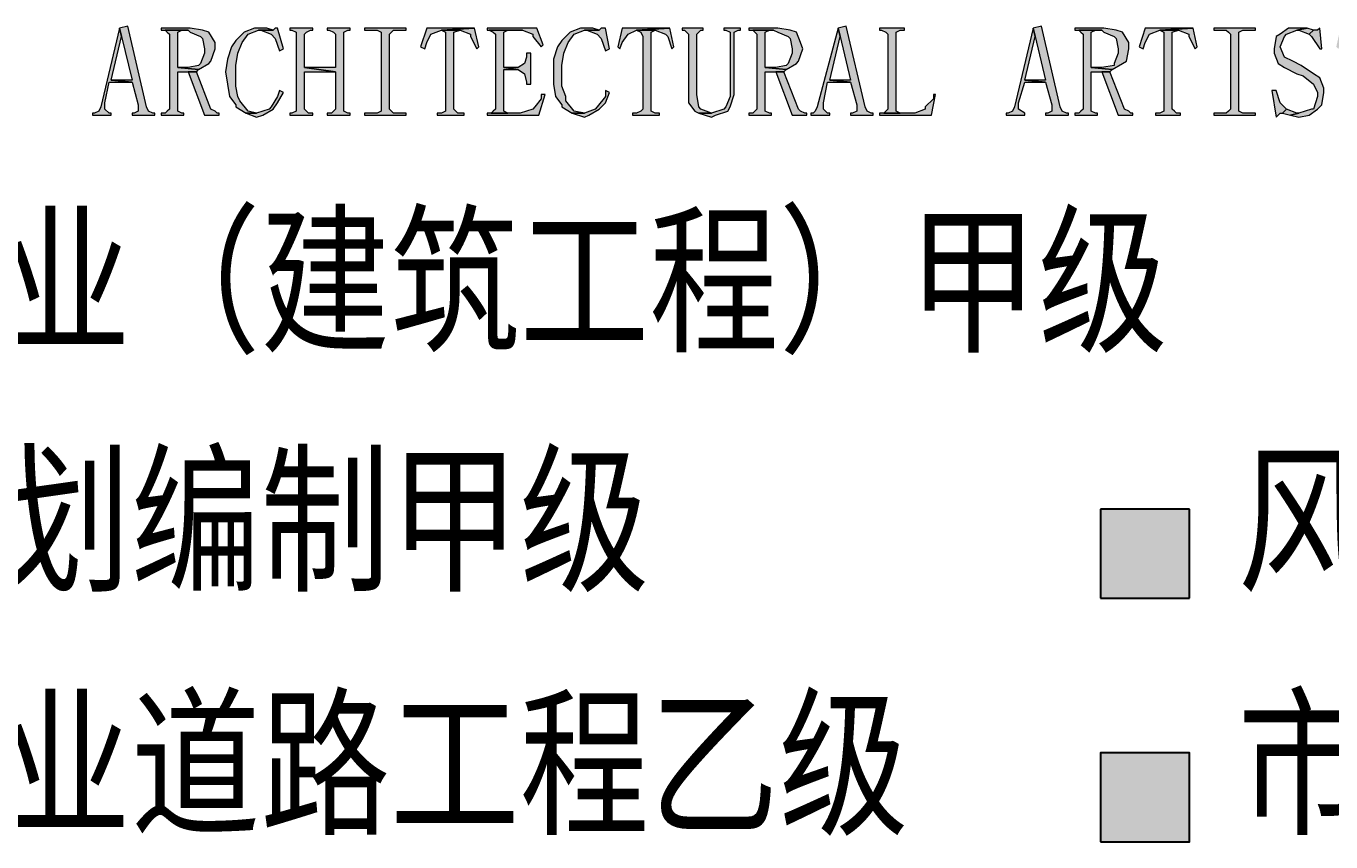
# Model space of a CAD drawing. Extents: x -809667 to 586099, y 3084146 to 3634412.
# Drawn here: x 381475.42 to 381485.28, y 3086284.4 to 3086290.57 of the extents above; entities that cross this region are included whole.
import ezdxf

# ---------------------------------------------------------------- set-up
doc = ezdxf.new("R2010")
doc.units = 0
doc.header["$LTSCALE"] = 0.5
doc.layers.get('0').update_dxf_attribs({"linetype": 'CONTINUOUS'})
doc.layers.add('PUB_TITLE', color=4, linetype='CONTINUOUS')
doc.styles.add('STYLE1', font='', dxfattribs={"width": 0.8})
doc.styles.get('STYLE1').set_extended_font_data('SimSun')

# ---------------------------------------------------------------- blocks, each defined once
blk = doc.blocks.new('AACI')
at = {"layer": 'PUB_TITLE'}
h = blk.add_hatch(color=256, dxfattribs=at)
h.dxf.hatch_style = 1
h.paths.add_polyline_path([(1973.1, 2453.1), (1966.8, 2453.1), (1963.6, 2450), (1941.6, 2450), (1944.8, 2450), (1960.5, 2443.7), (1966.8, 2437.4), (1973.1, 2418.5), (1979.4, 2421.6)])
h.paths.add_polyline_path([(1944.8, 2453.1), (1935.3, 2453.1), (1919.6, 2446.8), (1907, 2434.2), (1900.7, 2424.8), (1894.4, 2405.9), (1894.4, 2387), (1894.4, 2368.1), (1897.6, 2349.3), (1907, 2336.7), (1907, 2333.5), (1922.7, 2324.1), (1941.6, 2324.1), (1925.9, 2327.2), (1913.3, 2343), (1913.3, 2349.3), (1907, 2365), (1907, 2387), (1907, 2396.5), (1910.1, 2415.3), (1916.4, 2431.1), (1925.9, 2443.7), (1941.6, 2450), (1963.6, 2450), (1954.2, 2453.1)])
h.paths.add_polyline_path([(1973.1, 2358.7), (1973.1, 2349.3), (1960.5, 2333.5), (1957.3, 2330.4), (1941.6, 2324.1), (1922.7, 2324.1), (1941.6, 2317.8), (1947.9, 2320.9), (1963.6, 2330.4), (1973.1, 2339.8), (1979.4, 2355.5)])
h.paths.add_polyline_path([(1869.2, 2453.1), (1793.7, 2453.1), (1793.7, 2450), (1796.8, 2450), (1847.2, 2450), (1862.9, 2443.7), (1862.9, 2440.5), (1875.5, 2424.8), (1878.7, 2427.9)])
h.paths.add_polyline_path([(1796.8, 2450), (1803.1, 2446.8), (1806.3, 2443.7), (1806.3, 2330.4), (1803.1, 2327.2), (1800, 2324.1), (1825.2, 2324.1), (1818.9, 2327.2), (1818.9, 2330.4), (1818.9, 2390.2), (1840.9, 2390.2), (1818.9, 2393.3), (1818.9, 2443.7), (1818.9, 2446.8), (1825.2, 2450), (1847.2, 2450)])
h.paths.add_polyline_path([(1859.8, 2415.3), (1853.5, 2415.3), (1853.5, 2409), (1850.3, 2399.6), (1840.9, 2393.3), (1818.9, 2393.3), (1840.9, 2390.2), (1850.3, 2383.9), (1853.5, 2371.3), (1853.5, 2368.1), (1859.8, 2368.1)])
h.paths.add_polyline_path([(1875.5, 2352.4), (1875.5, 2346.1), (1866.1, 2333.5), (1862.9, 2330.4), (1844.1, 2324.1), (1825.2, 2324.1), (1800, 2324.1), (1793.7, 2324.1), (1793.7, 2320.9), (1872.4, 2320.9), (1881.8, 2352.4)])
h.paths.add_polyline_path([(1774.8, 2453.1), (1724.5, 2450), (1752.8, 2450), (1768.5, 2443.7), (1768.5, 2440.5), (1778, 2421.6), (1781.1, 2424.8)])
h.paths.add_polyline_path([(1774.8, 2453.1), (1702.4, 2453.1), (1693, 2424.8), (1699.3, 2421.6), (1702.4, 2431.1), (1708.7, 2443.7), (1724.5, 2450)])
h.paths.add_polyline_path([(1724.5, 2450), (1730.8, 2446.8), (1730.8, 2440.5), (1730.8, 2330.4), (1730.8, 2327.2), (1724.5, 2324.1), (1718.2, 2324.1), (1718.2, 2320.9), (1759.1, 2320.9), (1759.1, 2324.1), (1749.6, 2324.1), (1746.5, 2327.2), (1743.3, 2330.4), (1743.3, 2440.5), (1743.3, 2446.8), (1752.8, 2450)])
h.paths.add_polyline_path([(1671, 2453.1), (1608, 2453.1), (1608, 2450), (1626.9, 2450), (1633.2, 2446.8), (1633.2, 2443.7), (1633.2, 2330.4), (1633.2, 2327.2), (1626.9, 2324.1), (1608, 2324.1), (1608, 2320.9), (1671, 2320.9), (1671, 2324.1), (1652.1, 2324.1), (1648.9, 2327.2), (1645.8, 2330.4), (1645.8, 2443.7), (1648.9, 2446.8), (1652.1, 2450), (1671, 2450)])
h.paths.add_polyline_path([(1586, 2453.1), (1551.4, 2453.1), (1551.4, 2450), (1554.5, 2450), (1560.8, 2446.8), (1564, 2443.7), (1564, 2393.3), (1516.8, 2393.3), (1564, 2387), (1564, 2330.4), (1560.8, 2327.2), (1557.7, 2324.1), (1551.4, 2324.1), (1551.4, 2320.9), (1586, 2320.9), (1586, 2324.1), (1582.9, 2324.1), (1576.6, 2327.2), (1576.6, 2330.4), (1576.6, 2443.7), (1576.6, 2446.8), (1582.9, 2450), (1586, 2450)])
h.paths.add_polyline_path([(1529.4, 2453.1), (1494.7, 2453.1), (1494.7, 2450), (1497.9, 2450), (1504.2, 2446.8), (1504.2, 2443.7), (1504.2, 2330.4), (1504.2, 2327.2), (1497.9, 2324.1), (1494.7, 2324.1), (1494.7, 2320.9), (1529.4, 2320.9), (1529.4, 2324.1), (1523.1, 2324.1), (1519.9, 2327.2), (1516.8, 2330.4), (1516.8, 2387), (1564, 2387), (1516.8, 2393.3), (1516.8, 2443.7), (1519.9, 2446.8), (1526.2, 2450), (1529.4, 2450)])
h.paths.add_polyline_path([(1475.9, 2453.1), (1472.7, 2453.1), (1469.6, 2450), (1447.5, 2450), (1450.7, 2450), (1466.4, 2443.7), (1472.7, 2437.4), (1479, 2418.5), (1485.3, 2421.6)])
h.paths.add_polyline_path([(1447.5, 2453.1), (1441.2, 2453.1), (1425.5, 2446.8), (1412.9, 2434.2), (1406.6, 2424.8), (1400.3, 2405.9), (1397.2, 2387), (1400.3, 2368.1), (1403.5, 2349.3), (1412.9, 2336.7), (1412.9, 2333.5), (1428.6, 2324.1), (1444.4, 2324.1), (1431.8, 2327.2), (1419.2, 2343), (1416.1, 2349.3), (1412.9, 2365), (1412.9, 2387), (1412.9, 2396.5), (1416.1, 2415.3), (1422.4, 2431.1), (1431.8, 2443.7), (1447.5, 2450), (1469.6, 2450), (1460.1, 2453.1)])
h.paths.add_polyline_path([(1479, 2358.7), (1475.9, 2349.3), (1466.4, 2333.5), (1463.3, 2330.4), (1444.4, 2324.1), (1428.6, 2324.1), (1444.4, 2317.8), (1453.8, 2320.9), (1469.6, 2330.4), (1475.9, 2339.8), (1485.3, 2355.5)])
h.paths.add_polyline_path([(1343.7, 2453.1), (1299.6, 2453.1), (1299.6, 2450), (1305.9, 2450), (1340.5, 2450), (1343.7, 2446.8), (1359.4, 2440.5), (1362.6, 2437.4), (1365.7, 2421.6), (1365.7, 2415.3), (1359.4, 2399.6), (1356.3, 2396.5), (1340.5, 2393.3), (1324.8, 2393.3), (1356.3, 2390.2), (1372, 2399.6), (1375.1, 2402.8), (1381.4, 2421.6), (1381.4, 2431.1), (1372, 2446.8), (1362.6, 2450)])
h.paths.add_polyline_path([(1305.9, 2450), (1309.1, 2446.8), (1312.2, 2443.7), (1312.2, 2330.4), (1309.1, 2327.2), (1305.9, 2324.1), (1299.6, 2324.1), (1299.6, 2320.9), (1334.2, 2320.9), (1334.2, 2324.1), (1331.1, 2324.1), (1324.8, 2327.2), (1324.8, 2330.4), (1324.8, 2387), (1340.5, 2387), (1353.1, 2387), (1356.3, 2390.2), (1324.8, 2393.3), (1324.8, 2443.7), (1324.8, 2446.8), (1331.1, 2450), (1340.5, 2450)])
h.paths.add_polyline_path([(1353.1, 2387), (1340.5, 2387), (1365.7, 2320.9), (1387.7, 2320.9), (1387.7, 2324.1), (1384.6, 2324.1), (1381.4, 2327.2), (1375.1, 2330.4)])
h.paths.add_polyline_path([(1249.3, 2456.3), (1236.7, 2453.1), (1239.8, 2440.5), (1255.6, 2374.4), (1224.1, 2374.4), (1255.6, 2371.3), (1265, 2336.7), (1265, 2327.2), (1258.7, 2324.1), (1255.6, 2324.1), (1255.6, 2320.9), (1290.2, 2320.9), (1290.2, 2324.1), (1287, 2324.1), (1280.7, 2327.2), (1277.6, 2333.5)])
h.paths.add_polyline_path([(1236.7, 2453.1), (1208.4, 2333.5), (1205.2, 2327.2), (1198.9, 2324.1), (1195.8, 2324.1), (1195.8, 2320.9), (1224.1, 2320.9), (1224.1, 2324.1), (1220.9, 2324.1), (1214.6, 2330.4), (1214.6, 2339.8), (1220.9, 2371.3), (1255.6, 2371.3), (1224.1, 2374.4), (1239.8, 2440.5)])
h = blk.add_hatch(color=256, dxfattribs=at)
h.dxf.hatch_style = 1
h.paths.add_polyline_path([(2426.3, 2453.1), (2388.5, 2453.1), (2388.5, 2450), (2391.6, 2450), (2397.9, 2446.8), (2401.1, 2443.7), (2401.1, 2330.4), (2397.9, 2327.2), (2394.8, 2324.1), (2420, 2324.1), (2413.7, 2327.2), (2413.7, 2330.4), (2413.7, 2443.7), (2413.7, 2446.8), (2420, 2450), (2426.3, 2450)])
h.paths.add_polyline_path([(2470.3, 2352.4), (2470.3, 2346.1), (2457.7, 2333.5), (2457.7, 2330.4), (2442, 2324.1), (2420, 2324.1), (2394.8, 2324.1), (2388.5, 2324.1), (2388.5, 2320.9), (2467.2, 2320.9), (2473.5, 2352.4)])
h.paths.add_polyline_path([(2338.1, 2456.3), (2325.6, 2453.1), (2328.7, 2440.5), (2344.4, 2374.4), (2313, 2374.4), (2344.4, 2371.3), (2353.9, 2336.7), (2353.9, 2327.2), (2347.6, 2324.1), (2344.4, 2324.1), (2344.4, 2320.9), (2379.1, 2320.9), (2379.1, 2324.1), (2375.9, 2324.1), (2369.6, 2327.2), (2366.5, 2333.5)])
h.paths.add_polyline_path([(2325.6, 2453.1), (2294.1, 2333.5), (2290.9, 2327.2), (2287.8, 2324.1), (2284.6, 2324.1), (2284.6, 2320.9), (2313, 2320.9), (2313, 2324.1), (2309.8, 2324.1), (2303.5, 2330.4), (2303.5, 2339.8), (2309.8, 2371.3), (2344.4, 2371.3), (2313, 2374.4), (2328.7, 2440.5)])
h.paths.add_polyline_path([(2234.3, 2453.1), (2190.2, 2453.1), (2190.2, 2450), (2196.5, 2450), (2228, 2450), (2234.3, 2446.8), (2250, 2440.5), (2253.2, 2437.4), (2256.3, 2421.6), (2256.3, 2415.3), (2250, 2399.6), (2246.9, 2396.5), (2231.1, 2393.3), (2215.4, 2393.3), (2246.9, 2390.2), (2262.6, 2399.6), (2265.8, 2402.8), (2272.1, 2421.6), (2268.9, 2431.1), (2262.6, 2446.8), (2253.2, 2450)])
h.paths.add_polyline_path([(2196.5, 2450), (2199.7, 2446.8), (2202.8, 2443.7), (2202.8, 2330.4), (2199.7, 2327.2), (2196.5, 2324.1), (2190.2, 2324.1), (2190.2, 2320.9), (2224.8, 2320.9), (2224.8, 2324.1), (2221.7, 2324.1), (2215.4, 2327.2), (2215.4, 2330.4), (2215.4, 2387), (2231.1, 2387), (2243.7, 2387), (2246.9, 2390.2), (2215.4, 2393.3), (2215.4, 2443.7), (2215.4, 2446.8), (2221.7, 2450), (2228, 2450)])
h.paths.add_polyline_path([(2243.7, 2387), (2231.1, 2387), (2256.3, 2320.9), (2278.3, 2320.9), (2278.3, 2324.1), (2275.2, 2324.1), (2268.9, 2327.2), (2265.8, 2330.4)])
h.paths.add_polyline_path([(2121, 2453.1), (2089.5, 2453.1), (2089.5, 2450), (2092.7, 2450), (2095.8, 2446.8), (2099, 2443.7), (2099, 2352.4), (2099, 2339.8), (2108.4, 2327.2), (2114.7, 2324.1), (2133.6, 2324.1), (2117.8, 2330.4), (2114.7, 2333.5), (2111.6, 2352.4), (2111.6, 2443.7), (2114.7, 2446.8), (2117.8, 2450), (2121, 2450)])
h.paths.add_polyline_path([(2177.6, 2453.1), (2152.5, 2453.1), (2152.5, 2450), (2155.6, 2450), (2161.9, 2446.8), (2161.9, 2443.7), (2161.9, 2352.4), (2161.9, 2349.3), (2155.6, 2333.5), (2152.5, 2330.4), (2133.6, 2324.1), (2114.7, 2324.1), (2133.6, 2317.8), (2139.9, 2320.9), (2158.8, 2327.2), (2161.9, 2333.5), (2168.2, 2352.4), (2168.2, 2443.7), (2168.2, 2446.8), (2174.5, 2450), (2177.6, 2450)])
h.paths.add_polyline_path([(2070.6, 2453.1), (2020.3, 2450), (2048.6, 2450), (2064.3, 2443.7), (2067.5, 2440.5), (2073.8, 2421.6), (2076.9, 2424.8)])
h.paths.add_polyline_path([(2070.6, 2453.1), (1998.3, 2453.1), (1992, 2424.8), (1995.1, 2421.6), (1998.3, 2431.1), (2007.7, 2443.7), (2020.3, 2450)])
h.paths.add_polyline_path([(2020.3, 2450), (2026.6, 2446.8), (2029.7, 2440.5), (2029.7, 2330.4), (2026.6, 2327.2), (2020.3, 2324.1), (2014, 2324.1), (2014, 2320.9), (2054.9, 2320.9), (2054.9, 2324.1), (2048.6, 2324.1), (2042.3, 2327.2), (2042.3, 2330.4), (2042.3, 2440.5), (2042.3, 2446.8), (2048.6, 2450)])
h = blk.add_hatch(color=256, dxfattribs=at)
h.dxf.hatch_style = 1
h.paths.add_polyline_path([(3357.8, 2453.1), (3354.6, 2453.1), (3348.3, 2450), (3326.3, 2450), (3332.6, 2450), (3348.3, 2443.7), (3351.5, 2437.4), (3360.9, 2418.5), (3364.1, 2421.6)])
h.paths.add_polyline_path([(3329.5, 2453.1), (3320, 2453.1), (3304.3, 2446.8), (3291.7, 2434.2), (3285.4, 2424.8), (3279.1, 2405.9), (3279.1, 2387), (3279.1, 2368.1), (3285.4, 2349.3), (3291.7, 2336.7), (3291.7, 2333.5), (3307.4, 2324.1), (3326.3, 2324.1), (3310.6, 2327.2), (3301.1, 2343), (3298, 2349.3), (3294.8, 2365), (3291.7, 2387), (3291.7, 2396.5), (3294.8, 2415.3), (3301.1, 2431.1), (3310.6, 2443.7), (3326.3, 2450), (3348.3, 2450), (3338.9, 2453.1)])
h.paths.add_polyline_path([(3360.9, 2358.7), (3357.8, 2349.3), (3348.3, 2333.5), (3342, 2330.4), (3326.3, 2324.1), (3307.4, 2324.1), (3326.3, 2317.8), (3335.7, 2320.9), (3351.5, 2330.4), (3357.8, 2339.8), (3364.1, 2355.5)])
h.paths.add_polyline_path([(3253.9, 2453.1), (3191, 2453.1), (3191, 2450), (3209.9, 2450), (3216.2, 2446.8), (3216.2, 2443.7), (3216.2, 2330.4), (3216.2, 2327.2), (3209.9, 2324.1), (3191, 2324.1), (3191, 2320.9), (3253.9, 2320.9), (3253.9, 2324.1), (3235, 2324.1), (3231.9, 2327.2), (3228.7, 2330.4), (3228.7, 2443.7), (3231.9, 2446.8), (3235, 2450), (3253.9, 2450)])
h.paths.add_polyline_path([(3159.5, 2453.1), (3109.2, 2450), (3137.5, 2450), (3153.2, 2443.7), (3153.2, 2440.5), (3162.7, 2421.6), (3165.8, 2424.8)])
h.paths.add_polyline_path([(3159.5, 2453.1), (3087.1, 2453.1), (3080.8, 2424.8), (3084, 2421.6), (3087.1, 2431.1), (3096.6, 2443.7), (3109.2, 2450)])
h.paths.add_polyline_path([(3109.2, 2450), (3115.5, 2446.8), (3115.5, 2440.5), (3115.5, 2330.4), (3115.5, 2327.2), (3109.2, 2324.1), (3102.9, 2324.1), (3102.9, 2320.9), (3143.8, 2320.9), (3143.8, 2324.1), (3137.5, 2324.1), (3131.2, 2327.2), (3128, 2330.4), (3128, 2440.5), (3131.2, 2446.8), (3137.5, 2450)])
h.paths.add_polyline_path([(3021, 2453.1), (3008.5, 2453.1), (2995.9, 2443.7), (2989.6, 2440.5), (2986.4, 2421.6), (2986.4, 2415.3), (2992.7, 2399.6), (3002.2, 2393.3), (3021, 2383.9), (3030.5, 2380.7), (3046.2, 2368.1), (3052.5, 2355.5), (3052.5, 2349.3), (3046.2, 2330.4), (3043.1, 2330.4), (3024.2, 2324.1), (3011.6, 2320.9), (3024.2, 2317.8), (3039.9, 2320.9), (3052.5, 2330.4), (3058.8, 2336.7), (3062, 2355.5), (3062, 2361.8), (3055.7, 2377.6), (3046.2, 2383.9), (3027.3, 2396.5), (3014.8, 2402.8), (3002.2, 2409), (2995.9, 2424.8), (3002.2, 2440.5), (3005.3, 2443.7), (3021, 2450), (3036.8, 2453.1)])
h.paths.add_polyline_path([(3055.7, 2453.1), (3052.5, 2450), (3046.2, 2450), (3039.9, 2443.7), (3043.1, 2440.5), (3055.7, 2421.6), (3058.8, 2421.6)], flags=17)
h.paths.add_polyline_path([(3036.8, 2453.1), (3021, 2450), (3024.2, 2450), (3039.9, 2443.7), (3046.2, 2450)], flags=17)
h.paths.add_polyline_path([(2989.6, 2358.7), (2983.3, 2358.7), (2989.6, 2317.8), (2995.9, 2324.1), (2999, 2324.1), (3005.3, 2330.4), (2995.9, 2339.8)])
h.paths.add_polyline_path([(3005.3, 2330.4), (2999, 2324.1), (3011.6, 2320.9), (3024.2, 2324.1), (3021, 2324.1)], flags=17)
h.paths.add_polyline_path([(2958.1, 2453.1), (2895.2, 2453.1), (2895.2, 2450), (2914, 2450), (2917.2, 2446.8), (2920.3, 2443.7), (2920.3, 2330.4), (2917.2, 2327.2), (2914, 2324.1), (2895.2, 2324.1), (2895.2, 2320.9), (2958.1, 2320.9), (2958.1, 2324.1), (2939.2, 2324.1), (2932.9, 2327.2), (2932.9, 2330.4), (2932.9, 2443.7), (2932.9, 2446.8), (2939.2, 2450), (2958.1, 2450)])
h.paths.add_polyline_path([(2863.7, 2453.1), (2813.3, 2450), (2841.7, 2450), (2857.4, 2443.7), (2857.4, 2440.5), (2866.8, 2421.6), (2870, 2424.8)])
h.paths.add_polyline_path([(2863.7, 2453.1), (2791.3, 2453.1), (2781.9, 2424.8), (2788.2, 2421.6), (2791.3, 2431.1), (2797.6, 2443.7), (2813.3, 2450)])
h.paths.add_polyline_path([(2813.3, 2450), (2819.6, 2446.8), (2819.6, 2440.5), (2819.6, 2330.4), (2819.6, 2327.2), (2813.3, 2324.1), (2807, 2324.1), (2807, 2320.9), (2844.8, 2320.9), (2844.8, 2324.1), (2838.5, 2324.1), (2835.4, 2327.2), (2832.2, 2330.4), (2832.2, 2440.5), (2832.2, 2446.8), (2841.7, 2450)])
h.paths.add_polyline_path([(2728.4, 2453.1), (2684.3, 2453.1), (2684.3, 2450), (2690.6, 2450), (2725.2, 2450), (2728.4, 2446.8), (2744.1, 2440.5), (2747.3, 2437.4), (2750.4, 2421.6), (2750.4, 2415.3), (2744.1, 2399.6), (2744.1, 2396.5), (2725.2, 2393.3), (2709.5, 2393.3), (2741, 2390.2), (2756.7, 2399.6), (2763, 2402.8), (2766.1, 2421.6), (2766.1, 2431.1), (2756.7, 2446.8), (2747.3, 2450)])
h.paths.add_polyline_path([(2690.6, 2450), (2693.8, 2446.8), (2696.9, 2443.7), (2696.9, 2330.4), (2693.8, 2327.2), (2690.6, 2324.1), (2684.3, 2324.1), (2684.3, 2320.9), (2718.9, 2320.9), (2718.9, 2324.1), (2715.8, 2324.1), (2709.5, 2327.2), (2709.5, 2330.4), (2709.5, 2387), (2725.2, 2387), (2737.8, 2387), (2741, 2390.2), (2709.5, 2393.3), (2709.5, 2443.7), (2709.5, 2446.8), (2715.8, 2450), (2725.2, 2450)])
h.paths.add_polyline_path([(2737.8, 2387), (2725.2, 2387), (2750.4, 2320.9), (2772.4, 2320.9), (2772.4, 2324.1), (2769.3, 2324.1), (2766.1, 2327.2), (2759.8, 2330.4)])
h.paths.add_polyline_path([(2634, 2456.3), (2621.4, 2453.1), (2624.5, 2440.5), (2640.3, 2374.4), (2608.8, 2374.4), (2640.3, 2371.3), (2649.7, 2336.7), (2649.7, 2327.2), (2643.4, 2324.1), (2640.3, 2324.1), (2640.3, 2320.9), (2674.9, 2320.9), (2674.9, 2324.1), (2671.7, 2324.1), (2665.4, 2327.2), (2662.3, 2333.5)])
h.paths.add_polyline_path([(2621.4, 2453.1), (2593, 2333.5), (2589.9, 2327.2), (2583.6, 2324.1), (2580.5, 2324.1), (2580.5, 2320.9), (2608.8, 2320.9), (2608.8, 2324.1), (2599.3, 2330.4), (2599.3, 2339.8), (2608.8, 2371.3), (2640.3, 2371.3), (2608.8, 2374.4), (2624.5, 2440.5)])
for points in [[(2858.3, 1588.3), (2858.3, 1723.3), (2723.3, 1723.3), (2723.3, 1588.3)], [(2858.3, 1218.7), (2858.3, 1353.7), (2723.3, 1353.7), (2723.3, 1218.7)]]:
    blk.add_hatch(color=256, dxfattribs=at).paths.add_polyline_path(points)
for p, q in [((2858.3, 1723.3), (2723.3, 1723.3)), ((2723.3, 1723.3), (2723.3, 1588.3)), ((2858.3, 1588.3), (2858.3, 1723.3)), ((2723.3, 1588.3), (2858.3, 1588.3))]:
    blk.add_line(p, q, dxfattribs=at)
at = {"layer": 'PUB_TITLE', "lineweight": 0}
for points in [[(1236.7, 2453.1), (1208.4, 2333.5), (1205.2, 2327.2), (1198.9, 2324.1), (1195.8, 2324.1), (1195.8, 2320.9), (1224.1, 2320.9), (1224.1, 2324.1), (1220.9, 2324.1), (1214.6, 2330.4), (1214.6, 2339.8), (1220.9, 2371.3), (1255.6, 2371.3), (1224.1, 2374.4), (1239.8, 2440.5), (1239.8, 2440.5)], [(1249.3, 2456.3), (1236.7, 2453.1), (1239.8, 2440.5), (1255.6, 2374.4), (1224.1, 2374.4), (1255.6, 2371.3), (1265, 2336.7), (1265, 2327.2), (1258.7, 2324.1), (1255.6, 2324.1), (1255.6, 2320.9), (1290.2, 2320.9), (1290.2, 2324.1), (1287, 2324.1), (1280.7, 2327.2), (1277.6, 2333.5)], [(1343.7, 2453.1), (1299.6, 2453.1), (1299.6, 2450), (1305.9, 2450), (1340.5, 2450), (1343.7, 2446.8), (1359.4, 2440.5), (1362.6, 2437.4), (1365.7, 2421.6), (1365.7, 2415.3), (1359.4, 2399.6), (1356.3, 2396.5), (1340.5, 2393.3), (1324.8, 2393.3), (1356.3, 2390.2), (1372, 2399.6), (1375.1, 2402.8), (1381.4, 2421.6), (1381.4, 2431.1), (1372, 2446.8), (1362.6, 2450)], [(1447.5, 2453.1), (1441.2, 2453.1), (1425.5, 2446.8), (1412.9, 2434.2), (1406.6, 2424.8), (1400.3, 2405.9), (1397.2, 2387), (1400.3, 2368.1), (1403.5, 2349.3), (1412.9, 2336.7), (1412.9, 2333.5), (1428.6, 2324.1), (1444.4, 2324.1), (1431.8, 2327.2), (1419.2, 2343), (1416.1, 2349.3), (1412.9, 2365), (1412.9, 2387), (1412.9, 2396.5), (1416.1, 2415.3), (1422.4, 2431.1), (1431.8, 2443.7), (1447.5, 2450), (1469.6, 2450), (1460.1, 2453.1)], [(1475.9, 2453.1), (1472.7, 2453.1), (1469.6, 2450), (1447.5, 2450), (1450.7, 2450), (1466.4, 2443.7), (1472.7, 2437.4), (1479, 2418.5), (1485.3, 2421.6)], [(1529.4, 2453.1), (1494.7, 2453.1), (1494.7, 2450), (1497.9, 2450), (1504.2, 2446.8), (1504.2, 2443.7), (1504.2, 2330.4), (1504.2, 2327.2), (1497.9, 2324.1), (1494.7, 2324.1), (1494.7, 2320.9), (1529.4, 2320.9), (1529.4, 2324.1), (1523.1, 2324.1), (1519.9, 2327.2), (1516.8, 2330.4), (1516.8, 2387), (1564, 2387), (1516.8, 2393.3), (1516.8, 2443.7), (1519.9, 2446.8), (1526.2, 2450), (1529.4, 2450)], [(1586, 2453.1), (1551.4, 2453.1), (1551.4, 2450), (1554.5, 2450), (1560.8, 2446.8), (1564, 2443.7), (1564, 2393.3), (1516.8, 2393.3), (1564, 2387), (1564, 2330.4), (1560.8, 2327.2), (1557.7, 2324.1), (1551.4, 2324.1), (1551.4, 2320.9), (1586, 2320.9), (1586, 2324.1), (1582.9, 2324.1), (1576.6, 2327.2), (1576.6, 2330.4), (1576.6, 2443.7), (1576.6, 2446.8), (1582.9, 2450), (1586, 2450)], [(1671, 2453.1), (1608, 2453.1), (1608, 2450), (1626.9, 2450), (1633.2, 2446.8), (1633.2, 2443.7), (1633.2, 2330.4), (1633.2, 2327.2), (1626.9, 2324.1), (1608, 2324.1), (1608, 2320.9), (1671, 2320.9), (1671, 2324.1), (1652.1, 2324.1), (1648.9, 2327.2), (1645.8, 2330.4), (1645.8, 2443.7), (1648.9, 2446.8), (1652.1, 2450), (1671, 2450)], [(1774.8, 2453.1), (1702.4, 2453.1), (1693, 2424.8), (1699.3, 2421.6), (1702.4, 2431.1), (1708.7, 2443.7), (1724.5, 2450)], [(1774.8, 2453.1), (1724.5, 2450), (1752.8, 2450), (1768.5, 2443.7), (1768.5, 2440.5), (1778, 2421.6), (1781.1, 2424.8)], [(1869.2, 2453.1), (1793.7, 2453.1), (1793.7, 2450), (1796.8, 2450), (1847.2, 2450), (1862.9, 2443.7), (1862.9, 2440.5), (1875.5, 2424.8), (1878.7, 2427.9)], [(1944.8, 2453.1), (1935.3, 2453.1), (1919.6, 2446.8), (1907, 2434.2), (1900.7, 2424.8), (1894.4, 2405.9), (1894.4, 2387), (1894.4, 2368.1), (1897.6, 2349.3), (1907, 2336.7), (1907, 2333.5), (1922.7, 2324.1), (1941.6, 2324.1), (1925.9, 2327.2), (1913.3, 2343), (1913.3, 2349.3), (1907, 2365), (1907, 2387), (1907, 2396.5), (1910.1, 2415.3), (1916.4, 2431.1), (1925.9, 2443.7), (1941.6, 2450), (1963.6, 2450), (1954.2, 2453.1)], [(1973.1, 2453.1), (1966.8, 2453.1), (1963.6, 2450), (1941.6, 2450), (1944.8, 2450), (1960.5, 2443.7), (1966.8, 2437.4), (1973.1, 2418.5), (1979.4, 2421.6)], [(2070.6, 2453.1), (1998.3, 2453.1), (1992, 2424.8), (1995.1, 2421.6), (1998.3, 2431.1), (2007.7, 2443.7), (2020.3, 2450)], [(2070.6, 2453.1), (2020.3, 2450), (2048.6, 2450), (2064.3, 2443.7), (2067.5, 2440.5), (2073.8, 2421.6), (2076.9, 2424.8)], [(2121, 2453.1), (2089.5, 2453.1), (2089.5, 2450), (2092.7, 2450), (2095.8, 2446.8), (2099, 2443.7), (2099, 2352.4), (2099, 2339.8), (2108.4, 2327.2), (2114.7, 2324.1), (2133.6, 2324.1), (2117.8, 2330.4), (2114.7, 2333.5), (2111.6, 2352.4), (2111.6, 2443.7), (2114.7, 2446.8), (2117.8, 2450), (2121, 2450)], [(2177.6, 2453.1), (2152.5, 2453.1), (2152.5, 2450), (2155.6, 2450), (2161.9, 2446.8), (2161.9, 2443.7), (2161.9, 2352.4), (2161.9, 2349.3), (2155.6, 2333.5), (2152.5, 2330.4), (2133.6, 2324.1), (2114.7, 2324.1), (2133.6, 2317.8), (2139.9, 2320.9), (2158.8, 2327.2), (2161.9, 2333.5), (2168.2, 2352.4), (2168.2, 2443.7), (2168.2, 2446.8), (2174.5, 2450), (2177.6, 2450)], [(2234.3, 2453.1), (2190.2, 2453.1), (2190.2, 2450), (2196.5, 2450), (2228, 2450), (2234.3, 2446.8), (2250, 2440.5), (2253.2, 2437.4), (2256.3, 2421.6), (2256.3, 2415.3), (2250, 2399.6), (2246.9, 2396.5), (2231.1, 2393.3), (2215.4, 2393.3), (2246.9, 2390.2), (2262.6, 2399.6), (2265.8, 2402.8), (2272.1, 2421.6), (2268.9, 2431.1), (2262.6, 2446.8), (2253.2, 2450)], [(2325.6, 2453.1), (2294.1, 2333.5), (2290.9, 2327.2), (2287.8, 2324.1), (2284.6, 2324.1), (2284.6, 2320.9), (2313, 2320.9), (2313, 2324.1), (2309.8, 2324.1), (2303.5, 2330.4), (2303.5, 2339.8), (2309.8, 2371.3), (2344.4, 2371.3), (2313, 2374.4), (2328.7, 2440.5), (2328.7, 2440.5)], [(2338.1, 2456.3), (2325.6, 2453.1), (2328.7, 2440.5), (2344.4, 2374.4), (2313, 2374.4), (2344.4, 2371.3), (2353.9, 2336.7), (2353.9, 2327.2), (2347.6, 2324.1), (2344.4, 2324.1), (2344.4, 2320.9), (2379.1, 2320.9), (2379.1, 2324.1), (2375.9, 2324.1), (2369.6, 2327.2), (2366.5, 2333.5)], [(2426.3, 2453.1), (2388.5, 2453.1), (2388.5, 2450), (2391.6, 2450), (2397.9, 2446.8), (2401.1, 2443.7), (2401.1, 2330.4), (2397.9, 2327.2), (2394.8, 2324.1), (2420, 2324.1), (2413.7, 2327.2), (2413.7, 2330.4), (2413.7, 2443.7), (2413.7, 2446.8), (2420, 2450), (2426.3, 2450)], [(2621.4, 2453.1), (2593, 2333.5), (2589.9, 2327.2), (2583.6, 2324.1), (2580.5, 2324.1), (2580.5, 2320.9), (2608.8, 2320.9), (2608.8, 2324.1), (2608.8, 2324.1), (2599.3, 2330.4), (2599.3, 2339.8), (2608.8, 2371.3), (2640.3, 2371.3), (2608.8, 2374.4), (2624.5, 2440.5), (2624.5, 2440.5)], [(2634, 2456.3), (2621.4, 2453.1), (2624.5, 2440.5), (2640.3, 2374.4), (2608.8, 2374.4), (2640.3, 2371.3), (2649.7, 2336.7), (2649.7, 2327.2), (2643.4, 2324.1), (2640.3, 2324.1), (2640.3, 2320.9), (2674.9, 2320.9), (2674.9, 2324.1), (2671.7, 2324.1), (2665.4, 2327.2), (2662.3, 2333.5)], [(2728.4, 2453.1), (2684.3, 2453.1), (2684.3, 2450), (2690.6, 2450), (2725.2, 2450), (2728.4, 2446.8), (2744.1, 2440.5), (2747.3, 2437.4), (2750.4, 2421.6), (2750.4, 2415.3), (2744.1, 2399.6), (2744.1, 2396.5), (2725.2, 2393.3), (2709.5, 2393.3), (2741, 2390.2), (2756.7, 2399.6), (2763, 2402.8), (2766.1, 2421.6), (2766.1, 2431.1), (2756.7, 2446.8), (2747.3, 2450)], [(2863.7, 2453.1), (2791.3, 2453.1), (2781.9, 2424.8), (2788.2, 2421.6), (2791.3, 2431.1), (2797.6, 2443.7), (2813.3, 2450)], [(2863.7, 2453.1), (2813.3, 2450), (2841.7, 2450), (2857.4, 2443.7), (2857.4, 2440.5), (2866.8, 2421.6), (2870, 2424.8)], [(2958.1, 2453.1), (2895.2, 2453.1), (2895.2, 2450), (2914, 2450), (2917.2, 2446.8), (2920.3, 2443.7), (2920.3, 2330.4), (2917.2, 2327.2), (2914, 2324.1), (2895.2, 2324.1), (2895.2, 2320.9), (2958.1, 2320.9), (2958.1, 2324.1), (2939.2, 2324.1), (2932.9, 2327.2), (2932.9, 2330.4), (2932.9, 2443.7), (2932.9, 2446.8), (2939.2, 2450), (2958.1, 2450)], [(3021, 2453.1), (3008.5, 2453.1), (2995.9, 2443.7), (2989.6, 2440.5), (2986.4, 2421.6), (2986.4, 2415.3), (2992.7, 2399.6), (3002.2, 2393.3), (3021, 2383.9), (3030.5, 2380.7), (3046.2, 2368.1), (3052.5, 2355.5), (3052.5, 2349.3), (3046.2, 2330.4), (3043.1, 2330.4), (3024.2, 2324.1), (3011.6, 2320.9), (3024.2, 2317.8), (3039.9, 2320.9), (3052.5, 2330.4), (3058.8, 2336.7), (3062, 2355.5), (3062, 2361.8), (3055.7, 2377.6), (3046.2, 2383.9), (3027.3, 2396.5), (3014.8, 2402.8), (3002.2, 2409), (2995.9, 2424.8), (2995.9, 2424.8), (3002.2, 2440.5), (3005.3, 2443.7), (3021, 2450), (3036.8, 2453.1)], [(3036.8, 2453.1), (3021, 2450), (3024.2, 2450), (3039.9, 2443.7), (3046.2, 2450)], [(3055.7, 2453.1), (3052.5, 2450), (3046.2, 2450), (3039.9, 2443.7), (3043.1, 2440.5), (3055.7, 2421.6), (3058.8, 2421.6)], [(1305.9, 2450), (1309.1, 2446.8), (1312.2, 2443.7), (1312.2, 2330.4), (1309.1, 2327.2), (1305.9, 2324.1), (1299.6, 2324.1), (1299.6, 2320.9), (1334.2, 2320.9), (1334.2, 2324.1), (1331.1, 2324.1), (1324.8, 2327.2), (1324.8, 2330.4), (1324.8, 2387), (1340.5, 2387), (1353.1, 2387), (1356.3, 2390.2), (1324.8, 2393.3), (1324.8, 2443.7), (1324.8, 2446.8), (1331.1, 2450), (1340.5, 2450)], [(1724.5, 2450), (1730.8, 2446.8), (1730.8, 2440.5), (1730.8, 2330.4), (1730.8, 2327.2), (1724.5, 2324.1), (1718.2, 2324.1), (1718.2, 2320.9), (1759.1, 2320.9), (1759.1, 2324.1), (1749.6, 2324.1), (1746.5, 2327.2), (1743.3, 2330.4), (1743.3, 2440.5), (1743.3, 2446.8), (1752.8, 2450)], [(1796.8, 2450), (1803.1, 2446.8), (1806.3, 2443.7), (1806.3, 2330.4), (1803.1, 2327.2), (1800, 2324.1), (1825.2, 2324.1), (1818.9, 2327.2), (1818.9, 2330.4), (1818.9, 2390.2), (1840.9, 2390.2), (1818.9, 2393.3), (1818.9, 2443.7), (1818.9, 2446.8), (1825.2, 2450), (1847.2, 2450)], [(2020.3, 2450), (2026.6, 2446.8), (2029.7, 2440.5), (2029.7, 2330.4), (2026.6, 2327.2), (2020.3, 2324.1), (2014, 2324.1), (2014, 2320.9), (2054.9, 2320.9), (2054.9, 2324.1), (2048.6, 2324.1), (2042.3, 2327.2), (2042.3, 2330.4), (2042.3, 2440.5), (2042.3, 2446.8), (2048.6, 2450)], [(2196.5, 2450), (2199.7, 2446.8), (2202.8, 2443.7), (2202.8, 2330.4), (2199.7, 2327.2), (2196.5, 2324.1), (2190.2, 2324.1), (2190.2, 2320.9), (2224.8, 2320.9), (2224.8, 2324.1), (2221.7, 2324.1), (2215.4, 2327.2), (2215.4, 2330.4), (2215.4, 2387), (2231.1, 2387), (2243.7, 2387), (2246.9, 2390.2), (2215.4, 2393.3), (2215.4, 2443.7), (2215.4, 2446.8), (2221.7, 2450), (2228, 2450)], [(2690.6, 2450), (2693.8, 2446.8), (2696.9, 2443.7), (2696.9, 2330.4), (2693.8, 2327.2), (2690.6, 2324.1), (2684.3, 2324.1), (2684.3, 2320.9), (2718.9, 2320.9), (2718.9, 2324.1), (2715.8, 2324.1), (2709.5, 2327.2), (2709.5, 2330.4), (2709.5, 2387), (2725.2, 2387), (2737.8, 2387), (2741, 2390.2), (2709.5, 2393.3), (2709.5, 2443.7), (2709.5, 2446.8), (2715.8, 2450), (2725.2, 2450)], [(2813.3, 2450), (2819.6, 2446.8), (2819.6, 2440.5), (2819.6, 2330.4), (2819.6, 2327.2), (2813.3, 2324.1), (2807, 2324.1), (2807, 2320.9), (2844.8, 2320.9), (2844.8, 2324.1), (2838.5, 2324.1), (2835.4, 2327.2), (2832.2, 2330.4), (2832.2, 2440.5), (2832.2, 2446.8), (2841.7, 2450)], [(1859.8, 2415.3), (1853.5, 2415.3), (1853.5, 2409), (1850.3, 2399.6), (1840.9, 2393.3), (1818.9, 2393.3), (1840.9, 2390.2), (1850.3, 2383.9), (1853.5, 2371.3), (1853.5, 2368.1), (1859.8, 2368.1)], [(1353.1, 2387), (1340.5, 2387), (1365.7, 2320.9), (1387.7, 2320.9), (1387.7, 2324.1), (1384.6, 2324.1), (1381.4, 2327.2), (1375.1, 2330.4)], [(2243.7, 2387), (2231.1, 2387), (2256.3, 2320.9), (2278.3, 2320.9), (2278.3, 2324.1), (2275.2, 2324.1), (2268.9, 2327.2), (2265.8, 2330.4)], [(2737.8, 2387), (2725.2, 2387), (2750.4, 2320.9), (2772.4, 2320.9), (2772.4, 2324.1), (2769.3, 2324.1), (2766.1, 2327.2), (2759.8, 2330.4)], [(1479, 2358.7), (1475.9, 2349.3), (1466.4, 2333.5), (1463.3, 2330.4), (1444.4, 2324.1), (1428.6, 2324.1), (1444.4, 2317.8), (1453.8, 2320.9), (1469.6, 2330.4), (1475.9, 2339.8), (1485.3, 2355.5)], [(1973.1, 2358.7), (1973.1, 2349.3), (1960.5, 2333.5), (1957.3, 2330.4), (1941.6, 2324.1), (1922.7, 2324.1), (1941.6, 2317.8), (1947.9, 2320.9), (1963.6, 2330.4), (1973.1, 2339.8), (1979.4, 2355.5)], [(2989.6, 2358.7), (2983.3, 2358.7), (2989.6, 2317.8), (2995.9, 2324.1), (2999, 2324.1), (3005.3, 2330.4), (2995.9, 2339.8)], [(1875.5, 2352.4), (1875.5, 2346.1), (1866.1, 2333.5), (1862.9, 2330.4), (1844.1, 2324.1), (1825.2, 2324.1), (1800, 2324.1), (1793.7, 2324.1), (1793.7, 2320.9), (1872.4, 2320.9), (1881.8, 2352.4)], [(2470.3, 2352.4), (2470.3, 2346.1), (2457.7, 2333.5), (2457.7, 2330.4), (2442, 2324.1), (2420, 2324.1), (2394.8, 2324.1), (2388.5, 2324.1), (2388.5, 2320.9), (2467.2, 2320.9), (2473.5, 2352.4)], [(3005.3, 2330.4), (2999, 2324.1), (3011.6, 2320.9), (3024.2, 2324.1), (3021, 2324.1)]]:
    blk.add_lwpolyline(points, close=True, dxfattribs=at)
at = {"layer": 'PUB_TITLE'}
blk.add_lwpolyline([(2723.3, 1218.7), (2858.3, 1218.7), (2858.3, 1353.7), (2723.3, 1353.7)], close=True, dxfattribs=at)
at = {"layer": 'PUB_TITLE', "char_height": 180, "attachment_point": 1, "line_spacing_factor": 0.8, "style": 'STYLE1'}
for s, insert in [('建筑行业（建筑工程）甲级', (468.2, 2160.6)), ('城乡规划编制甲级', (468.2, 1797.7)), ('风景园林工程设计专项乙级', (2931.6, 1797.7)), ('市政行业道路工程乙级', (468.2, 1428.1)), ('市政行业排水工程乙级', (2931.6, 1428.1))]:
    blk.add_mtext_dynamic_manual_height_columns(s, width=5003.392, gutter_width=1750, heights=[0], dxfattribs=dict(at, insert=insert))
blk = doc.blocks.new('TQ11')
at = {"layer": 'PUB_TITLE', "xscale": 1.42938414487833, "yscale": 1.42938414487833, "zscale": 1.42938414487833}
blk.add_blockref('AACI', (1252309.9, -1090814.7), dxfattribs=at)

msp = doc.modelspace()

# ---------------------------------------------------------------- block references
at = {"xscale": 0.003488000000000001, "yscale": 0.003488000000000001, "zscale": 0.003488000000000001}
msp.add_blockref('TQ11', (377101.9057, 3090083.0875), dxfattribs=at)

doc.saveas('drawing.dxf')
